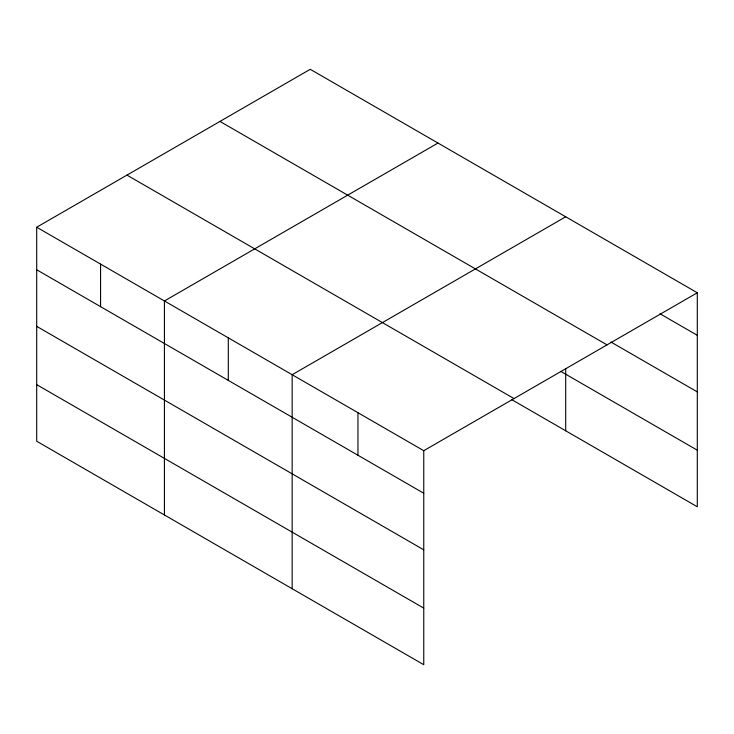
<?xml version="1.0" encoding="UTF-8"?>
<svg xmlns="http://www.w3.org/2000/svg" width="734" height="734" viewBox="0 0 734 734"><rect width="100%" height="100%" fill="white"/><g stroke="black" fill="none" stroke-linecap="round" stroke-linejoin="round"><path stroke-width="1.1" d="M423.757 549.821L423.757 450.694L36.7 227.228L36.7 441.235L423.757 664.701L423.757 549.821L36.7 326.355M36.7 227.228L310.243 69.299L697.3 292.765L697.3 506.772L511.662 399.59M437.969 143.047L164.425 300.977L164.425 514.974M565.703 216.787L292.16 374.716L292.16 588.723M423.757 450.694L697.3 292.765M659.985 313.757L697.3 335.31M610.881 341.989L697.3 391.892M219.971 121.422L607.027 344.879M560.785 371.376L697.3 450.19M126.973 175.114L514.029 398.58M36.7 269.773L423.757 493.239M36.7 384.653L423.757 608.119M565.703 368.496L565.703 430.794M357.953 412.71L357.953 455.245M228.292 337.842L228.292 380.386M100.567 264.102L100.567 306.638"/></g></svg>
